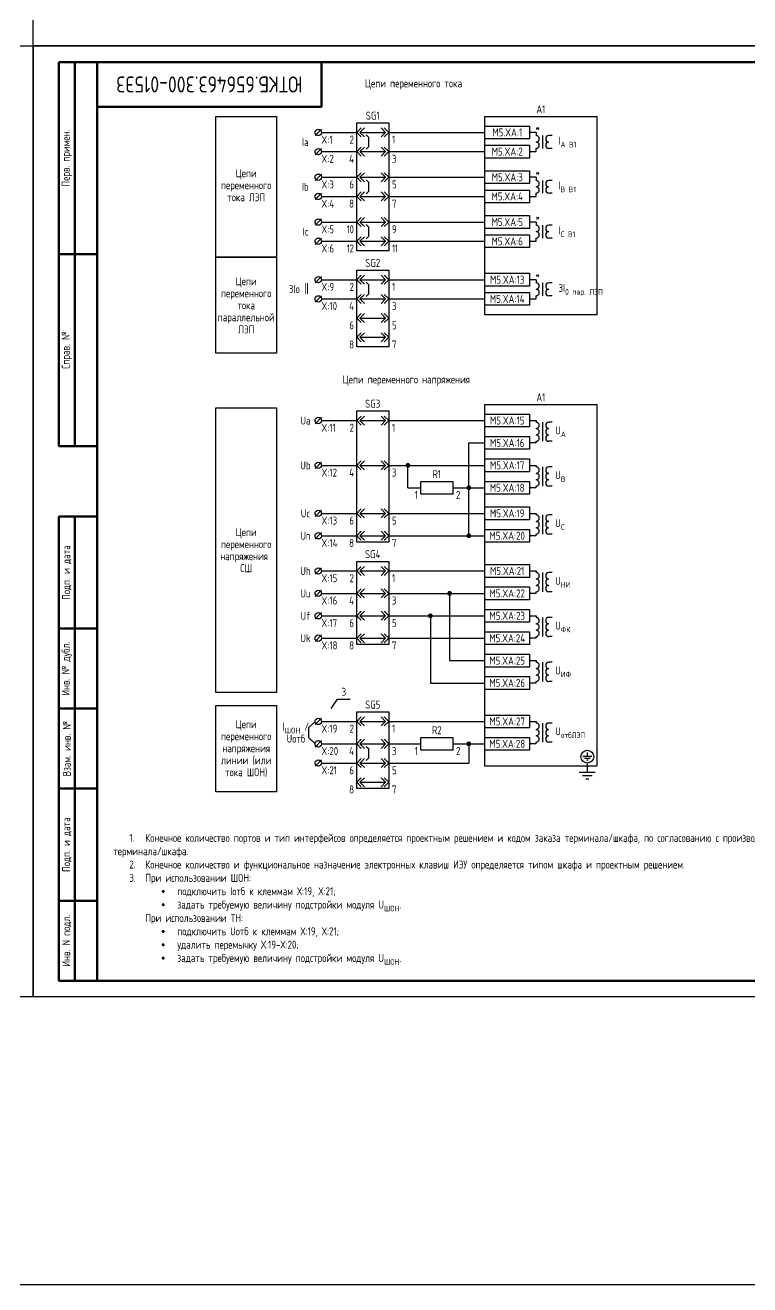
# Model space of a CAD drawing. Header units: millimetres. Extents: x -863 to 2106, y -90 to 586.
# Drawn here: x -2.5 to 223.7, y -90 to 303.5 of the extents above; entities that cross this region are included whole.
import ezdxf

# ---------------------------------------------------------------- set-up
doc = ezdxf.new("R2010")
doc.units = ezdxf.units.MM
doc.styles.add('Gost_type_A', font='GOST_0.TTF')

# ---------------------------------------------------------------- blocks, each defined once
blk = doc.blocks.new('Штамп угловой верхний')
at = {"lineweight": 50}
blk.add_lwpolyline([(0, 0), (70, 0), (70, -14), (0, -14)], close=True, dxfattribs=at)
blk = doc.blocks.new('Формат_А3')
blk.add_lwpolyline([(-420, 297), (0, 297), (0, 0), (-420, 0)], close=True)
at = {"lineweight": 50}
blk.add_lwpolyline([(-400, 292), (-5, 292), (-5, 5), (-400, 5)], close=True, dxfattribs=at)
blk = doc.blocks.new('Штамп левый верхний')
at = {"lineweight": 50}
for points in [[(-12, 0), (-7, 0), (-7, -60), (-12, -60)], [(-7, 0), (0, 0), (0, -60), (-7, -60)], [(-12, -60), (-7, -60), (-7, -120), (-12, -120)], [(-7, -60), (0, -60), (0, -120), (-7, -120)]]:
    blk.add_lwpolyline(points, close=True, dxfattribs=at)
at = {"char_height": 2.5, "width": 60, "attachment_point": 5, "rotation": 90, "style": 'Gost_type_A'}
for s, insert in [('Перв. примен.', (-9.5, -30)), ('Справ. №', (-9.5, -90))]:
    blk.add_mtext(s, dxfattribs=dict(at, insert=insert))
blk = doc.blocks.new('Штамп левый нижний')
at = {"lineweight": 50}
for points in [[(-12, 145), (-7, 145), (-7, 110), (-12, 110)], [(-7, 145), (0, 145), (0, 110), (-7, 110)], [(-12, 110), (-7, 110), (-7, 85), (-12, 85)], [(-7, 110), (0, 110), (0, 85), (-7, 85)], [(-12, 85), (-7, 85), (-7, 60), (-12, 60)], [(-7, 85), (0, 85), (0, 60), (-7, 60)], [(-12, 60), (-7, 60), (-7, 25), (-12, 25)], [(-7, 60), (0, 60), (0, 25), (-7, 25)], [(-12, 25), (-7, 25), (-7, 0), (-12, 0)], [(-7, 25), (0, 25), (0, 0), (-7, 0)]]:
    blk.add_lwpolyline(points, close=True, dxfattribs=at)
at = {"char_height": 2.5, "attachment_point": 5, "rotation": 90, "style": 'Gost_type_A'}
for s, insert, width in [('Подп. и дата', (-9.5, 127.5), 35), ('Инв. № дубл.', (-9.5, 97.5), 25), ('Взам. инв. №', (-9.5, 72.5), 25), ('Подп. и дата', (-9.5, 42.5), 35), ('Инв. N подл.', (-9.5, 12.5), 25)]:
    blk.add_mtext(s, dxfattribs=dict(at, insert=insert, width=width))
blk = doc.blocks.new('Формат_А4')
blk.add_lwpolyline([(0, 297), (0, 0), (-210, 0), (-210, 297)], close=True)
at = {"lineweight": 50}
blk.add_lwpolyline([(-190, 292), (-5, 292), (-5, 5), (-190, 5)], close=True, dxfattribs=at)
blk = doc.blocks.new('БИ_разъем')
for p, q in [((0, 0), (1.41, 1.41)), ((0, 0), (1.41, 1.41)), ((0, 0), (1.41, -1.41)), ((0, 0), (1.41, -1.41)), ((1, 0), (2.41, 1.41)), ((1, 0), (2.41, -1.41)), ((1, 0), (9, 0)), ((9, 0), (7.59, 1.41)), ((9, 0), (7.59, -1.41)), ((10, 0), (8.59, 1.41)), ((10, 0), (8.59, 1.41)), ((10, 0), (8.59, -1.41)), ((10, 0), (8.59, -1.41))]:
    blk.add_line(p, q)
blk = doc.blocks.new('БИ_перемычка')
for p, q in [((2.97, -0.79), (3.67, -1.5)), ((3.67, -1.5), (3.67, -4.5)), ((2.97, -5.21), (3.67, -4.5))]:
    blk.add_line(p, q)
blk = doc.blocks.new('POINT')
at = {"const_width": 0.75}
blk.add_lwpolyline([(-0.375, 0, 1), (0.375, 0, 1)], format="xyb", close=True, dxfattribs=at)

msp = doc.modelspace()

# ---------------------------------------------------------------- linework, layer by layer
for p, q in [((90, 271), (88, 269)), ((90, 270), (101, 270)), ((111, 270), (141, 270)), ((157, 270), (155, 270)), ((90, 265), (88, 263)), ((90.01, 264), (100.83, 264)), ((111, 264), (141, 264)), ((155, 264), (157, 264)), ((90, 257), (88, 255)), ((90.01, 256), (100.83, 256)), ((111, 256), (141, 256)), ((157, 256), (155, 256)), ((90, 251), (88, 249)), ((90.01, 250), (100.83, 250)), ((111, 250), (141, 250)), ((155, 250), (157, 250)), ((90, 243), (88, 241)), ((90.01, 242), (100.83, 242)), ((111, 242), (141, 242)), ((157, 242), (155, 242)), ((90, 237), (88, 235)), ((90.01, 236), (100.83, 236)), ((111, 236), (141, 236)), ((155, 236), (157, 236)), ((90, 225), (88, 223)), ((90, 224), (101, 224)), ((111, 224), (141, 224)), ((157, 224), (155, 224)), ((90, 219), (88, 217)), ((90.01, 218), (100.83, 218)), ((111, 218), (141, 218)), ((155, 218), (157, 218)), ((90, 181), (88, 179)), ((90.01, 180), (101, 180)), ((111, 180), (141, 180)), ((136, 144), (136, 173)), ((136, 173), (141, 173)), ((90, 167), (88, 165)), ((90.01, 166), (101, 166)), ((111, 166), (141, 166)), ((117, 159), (117, 166)), ((117, 159), (121, 159)), ((131, 159), (141, 159)), ((90, 152), (88, 150)), ((90.01, 151), (101, 151)), ((111, 151), (141, 151)), ((90, 145), (88, 143)), ((90.01, 144), (101, 144)), ((111, 144), (141, 144)), ((90, 134), (88, 132)), ((90.01, 133), (101, 133)), ((111, 133), (141, 133)), ((90, 127), (88, 125)), ((90.01, 126), (101, 126)), ((111, 126), (141, 126)), ((130, 126), (130, 105)), ((90, 120), (88, 118)), ((90.01, 119), (101, 119)), ((111, 119), (141, 119)), ((124, 119), (124, 98)), ((90, 113), (88, 111)), ((90.01, 112), (101, 112)), ((111, 112), (141, 112)), ((130, 105), (141, 105)), ((124, 98), (141, 98)), ((93, 90), (95, 93)), ((95, 93), (99, 93)), ((90, 87), (88, 85)), ((88, 86), (86, 84)), ((86, 84), (86, 81)), ((90.01, 86), (101, 86)), ((111, 86), (141, 86)), ((86, 81), (88, 79)), ((90, 80), (88, 78)), ((90.01, 79), (101, 79)), ((111, 79), (121, 79)), ((131, 79), (141, 79)), ((136, 79), (136, 73)), ((90, 74), (88, 72)), ((90.01, 73), (101, 73)), ((111, 73), (136, 73))]:
    msp.add_line(p, q)
at = {"ltscale": 4}
for p, q in [((157, 270), (157, 269)), ((157, 269.5), (157, 269)), ((159, 269), (159, 265)), ((159, 269), (159, 265)), ((162, 269), (161, 269)), ((162, 269), (161, 269)), ((157, 264), (157, 265)), ((162, 265), (161, 265)), ((162, 265), (161, 265)), ((157, 256), (157, 255)), ((157, 255.5), (157, 255)), ((159, 255), (159, 251)), ((159, 255), (159, 251)), ((162, 255), (161, 255)), ((162, 255), (161, 255)), ((157, 250), (157, 251)), ((162, 251), (161, 251)), ((162, 251), (161, 251)), ((157, 242), (157, 241)), ((157, 241.5), (157, 241)), ((159, 241), (159, 237)), ((159, 241), (159, 237)), ((162, 241), (161, 241)), ((162, 241), (161, 241)), ((157, 236), (157, 237)), ((162, 237), (161, 237)), ((162, 237), (161, 237)), ((157, 224), (157, 223)), ((157, 223.5), (157, 223)), ((159, 223), (159, 219)), ((159, 223), (159, 219)), ((162, 223), (161, 223)), ((162, 223), (161, 223)), ((157, 218), (157, 219)), ((162, 219), (161, 219)), ((162, 219), (161, 219)), ((155, 180), (157, 180)), ((157, 180), (157, 179.5)), ((157, 180), (157, 179.5)), ((159, 179.5), (159, 175.5)), ((159, 177.5), (159, 173.5)), ((162, 179.5), (161, 179.5)), ((157, 173), (157, 173.5)), ((162, 173.5), (161, 173.5)), ((157, 173), (155, 173)), ((155, 166), (157, 166)), ((157, 166), (157, 165.5)), ((157, 166), (157, 165.5)), ((159, 165.5), (159, 161.5)), ((162, 165.5), (161, 165.5)), ((159, 163.5), (159, 159.5)), ((157, 159), (155, 159)), ((157, 159), (157, 159.5)), ((162, 159.5), (161, 159.5)), ((155, 151), (157, 151)), ((157, 151), (157, 150.5)), ((157, 151), (157, 150.5)), ((159, 150.5), (159, 146.5)), ((162, 150.5), (161, 150.5)), ((159, 148.5), (159, 144.5)), ((157, 144), (155, 144)), ((157, 144), (157, 144.5)), ((162, 144.5), (161, 144.5)), ((155, 133), (157, 133)), ((157, 133), (157, 132.5)), ((157, 133), (157, 132.5)), ((159, 132.5), (159, 128.5)), ((159, 130.5), (159, 126.5)), ((162, 132.5), (161, 132.5)), ((157, 126), (155, 126)), ((157, 126), (157, 126.5)), ((162, 126.5), (161, 126.5)), ((155, 119), (157, 119)), ((157, 119), (157, 118.5)), ((157, 119), (157, 118.5)), ((159, 118.5), (159, 114.5)), ((162, 118.5), (161, 118.5)), ((159, 116.5), (159, 112.5)), ((157, 112), (155, 112)), ((157, 112), (157, 112.5)), ((162, 112.5), (161, 112.5)), ((155, 105), (157, 105)), ((157, 105), (157, 104.5)), ((157, 105), (157, 104.5)), ((159, 104.5), (159, 100.5)), ((159, 102.5), (159, 98.5)), ((162, 104.5), (161, 104.5)), ((157, 98), (157, 98.5)), ((162, 98.5), (161, 98.5)), ((157, 98), (155, 98)), ((155, 86), (157, 86)), ((157, 86), (157, 85.5)), ((157, 86), (157, 85.5)), ((159, 85.5), (159, 81.5)), ((159, 83.5), (159, 79.5)), ((162, 85.5), (161, 85.5)), ((157, 79), (155, 79)), ((157, 79), (157, 79.5)), ((162, 79.5), (161, 79.5))]:
    msp.add_line(p, q, dxfattribs=at)
at = {"ltscale": 4.32}
for p, q in [((174.42, 75), (171.58, 75)), ((173, 76.28), (173, 75)), ((173.85, 74.43), (172.15, 74.43)), ((173.28, 73.86), (172.72, 73.86)), ((173, 73), (173, 70)), ((175.5, 70), (170.5, 70)), ((174.5, 69), (171.5, 69)), ((173.5, 68), (172.5, 68))]:
    msp.add_line(p, q, dxfattribs=at)
for points in [[(-863, 586), (2106, 586), (2106, -90), (-863, -90)], [(0, 513), (554.57, 513), (554.57, 297), (0, 297)], [(76, 231), (57, 231), (57, 275), (76, 275)], [(101, 273), (111, 273), (111, 233), (101, 233)], [(141, 275), (176, 275), (176, 213), (141, 213)], [(141, 272), (155, 272), (155, 268), (141, 268)], [(141, 266), (155, 266), (155, 262), (141, 262)], [(141, 258), (155, 258), (155, 254), (141, 254)], [(141, 252), (155, 252), (155, 248), (141, 248)], [(141, 244), (155, 244), (155, 240), (141, 240)], [(141, 238), (155, 238), (155, 234), (141, 234)], [(76, 201), (57, 201), (57, 231), (76, 231)], [(101, 227), (111, 227), (111, 203), (101, 203)], [(141, 226), (155, 226), (155, 222), (141, 222)], [(141, 220), (155, 220), (155, 216), (141, 216)], [(141, 185), (176, 185), (176, 72), (141, 72)], [(76, 95), (57, 95), (57, 184), (76, 184)], [(101, 183), (111, 183), (111, 142), (101, 142)], [(141, 182), (155, 182), (155, 178), (141, 178)], [(141, 175), (155, 175), (155, 171), (141, 171)], [(141, 168), (155, 168), (155, 164), (141, 164)], [(121, 161), (131, 161), (131, 157), (121, 157)], [(141, 161), (155, 161), (155, 157), (141, 157)], [(141, 153), (155, 153), (155, 149), (141, 149)], [(141, 146), (155, 146), (155, 142), (141, 142)], [(101, 136), (111, 136), (111, 110), (101, 110)], [(141, 135), (155, 135), (155, 131), (141, 131)], [(141, 128), (155, 128), (155, 124), (141, 124)], [(141, 121), (155, 121), (155, 117), (141, 117)], [(141, 114), (155, 114), (155, 110), (141, 110)], [(141, 107), (155, 107), (155, 103), (141, 103)], [(141, 100), (155, 100), (155, 96), (141, 96)], [(76, 64), (57, 64), (57, 91), (76, 91)], [(101, 89), (111, 89), (111, 65), (101, 65)], [(141, 88), (155, 88), (155, 84), (141, 84)], [(121, 81), (131, 81), (131, 77), (121, 77)], [(141, 81), (155, 81), (155, 77), (141, 77)]]:
    msp.add_lwpolyline(points, close=True)
for centre, radius in [((89, 270), 1), ((89, 264), 1), ((89, 256), 1), ((89, 250), 1), ((89, 242), 1), ((89, 236), 1), ((89, 224), 1), ((89, 218), 1), ((89, 180), 1), ((89, 166), 1), ((89, 151), 1), ((89, 144), 1), ((89, 133), 1), ((89, 126), 1), ((89, 119), 1), ((89, 112), 1), ((89, 86), 1), ((89, 79), 1), ((173, 75), 2), ((89, 73), 1)]:
    msp.add_circle(centre, radius)
at = {"ltscale": 4}
for centre, start, end in [((157, 268), 270, 90), ((157, 268), 270, 90), ((161, 268), 90, 270), ((161, 268), 90, 270), ((157, 266), 270, 90), ((157, 266), 270, 90), ((161, 266), 90, 270), ((161, 266), 90, 270), ((157, 254), 270, 90), ((157, 254), 270, 90), ((157, 252), 270, 90), ((157, 252), 270, 90), ((161, 254), 90, 270), ((161, 254), 90, 270), ((161, 252), 90, 270), ((161, 252), 90, 270), ((157, 240), 270, 90), ((157, 240), 270, 90), ((161, 240), 90, 270), ((161, 240), 90, 270), ((157, 238), 270, 90), ((157, 238), 270, 90), ((161, 238), 90, 270), ((161, 238), 90, 270), ((157, 222), 270, 90), ((157, 222), 270, 90), ((157, 220), 270, 90), ((157, 220), 270, 90), ((161, 222), 90, 270), ((161, 222), 90, 270), ((161, 220), 90, 270), ((161, 220), 90, 270), ((157, 178.5), 270, 90), ((157, 176.5), 270, 90), ((161, 178.5), 90, 270), ((161, 178.5), 90, 270), ((161, 176.5), 90, 270), ((161, 176.5), 90, 270), ((157, 174.5), 270, 90), ((161, 174.5), 90, 270), ((157, 164.5), 270, 90), ((161, 164.5), 90, 270), ((161, 164.5), 90, 270), ((157, 162.5), 270, 90), ((157, 160.5), 270, 90), ((161, 162.5), 90, 270), ((161, 162.5), 90, 270), ((161, 160.5), 90, 270), ((157, 149.5), 270, 90), ((161, 149.5), 90, 270), ((161, 149.5), 90, 270), ((157, 147.5), 270, 90), ((157, 145.5), 270, 90), ((161, 147.5), 90, 270), ((161, 147.5), 90, 270), ((161, 145.5), 90, 270), ((157, 131.5), 270, 90), ((157, 129.5), 270, 90), ((161, 131.5), 90, 270), ((161, 131.5), 90, 270), ((161, 129.5), 90, 270), ((161, 129.5), 90, 270), ((157, 127.5), 270, 90), ((161, 127.5), 90, 270), ((157, 117.5), 270, 90), ((161, 117.5), 90, 270), ((161, 117.5), 90, 270), ((157, 115.5), 270, 90), ((157, 113.5), 270, 90), ((161, 115.5), 90, 270), ((161, 115.5), 90, 270), ((161, 113.5), 90, 270), ((157, 103.5), 270, 90), ((157, 101.5), 270, 90), ((161, 103.5), 90, 270), ((161, 103.5), 90, 270), ((161, 101.5), 90, 270), ((161, 101.5), 90, 270), ((157, 99.5), 270, 90), ((161, 99.5), 90, 270), ((157, 84.5), 270, 90), ((157, 82.5), 270, 90), ((161, 84.5), 90, 270), ((161, 84.5), 90, 270), ((161, 82.5), 90, 270), ((161, 82.5), 90, 270), ((157, 80.5), 270, 90), ((161, 80.5), 90, 270)]:
    msp.add_arc(centre, 1, start, end, dxfattribs=at)

# ---------------------------------------------------------------- block references
at = {"color": 1}
for name, p in [('Формат_А4', (0, 0)), ('Формат_А3', (420, 0)), ('Штамп левый верхний', (20, 292)), ('Штамп левый нижний', (20, 5))]:
    msp.add_blockref(name, p, dxfattribs=at)
for name, p in [('Штамп угловой верхний', (20, 292)), ('БИ_разъем', (101, 270)), ('БИ_перемычка', (101, 270)), ('БИ_разъем', (101, 264)), ('БИ_разъем', (101, 256)), ('БИ_перемычка', (101, 256)), ('БИ_разъем', (101, 250)), ('БИ_разъем', (101, 242)), ('БИ_перемычка', (101, 242)), ('БИ_разъем', (101, 236)), ('БИ_разъем', (101, 224)), ('БИ_перемычка', (101, 224)), ('БИ_разъем', (101, 218)), ('БИ_разъем', (101, 212)), ('БИ_разъем', (101, 206)), ('БИ_разъем', (101, 180)), ('БИ_разъем', (101, 166)), ('POINT', (117, 166)), ('POINT', (136, 159)), ('БИ_разъем', (101, 151)), ('БИ_разъем', (101, 144)), ('POINT', (136, 144)), ('БИ_разъем', (101, 133)), ('БИ_разъем', (101, 126)), ('POINT', (130, 126)), ('БИ_разъем', (101, 119)), ('POINT', (124, 119)), ('БИ_разъем', (101, 112)), ('БИ_разъем', (101, 86)), ('БИ_разъем', (101, 79)), ('POINT', (136, 79)), ('БИ_перемычка', (101, 79)), ('БИ_разъем', (101, 73)), ('БИ_разъем', (101, 67))]:
    msp.add_blockref(name, p)

# ---------------------------------------------------------------- texts
at = {"insert": (55, 285), "char_height": 5, "width": 70, "attachment_point": 5, "rotation": 180, "style": 'Gost_type_A'}
msp.add_mtext('ЮТКБ.656463.300-015Э3', dxfattribs=at)
at = {"char_height": 2.5, "line_spacing_factor": 0.9, "style": 'Gost_type_A'}
for s, insert, width, attachment_point in [('Цепи переменного тока', (118.75, 285), 197.5, 5), ('SG1', (106, 274), 10, 8), ('A1', (158.5, 276), 35, 8), ('Ia', (86, 267), 6, 6), ('X:1', (90, 269), 10, 1), ('{\\T0.9;2}', (100, 269), 5, 3), ('{\\T0.9;1}', (112, 269), 5, 1), ('X:2', (90, 263), 10, 1), ('{\\T0.9;4}', (100, 263), 5, 3), ('{\\T0.9;3}', (112, 263), 5, 1), ('Цепи переменного тока ЛЭП', (66.5, 253.5), 19, 5), ('Ib', (86, 253), 6, 6), ('X:3', (90, 255), 10, 1), ('{\\T0.9;6}', (100, 255), 5, 3), ('{\\T0.9;5}', (112, 255), 5, 1), ('X:4', (90, 249), 10, 1), ('{\\T0.9;8}', (100, 249), 5, 3), ('{\\T0.9;7}', (112, 249), 5, 1), ('Ic', (86, 239), 6, 6), ('X:5', (90, 241), 10, 1), ('{\\T0.9;10}', (100, 241), 5, 3), ('{\\T0.9;9}', (112, 241), 5, 1), ('X:6', (90, 235), 10, 1), ('{\\T0.9;12}', (100, 235), 5, 3), ('{\\T0.9;11}', (112, 235), 5, 1), ('SG2', (106, 228), 10, 8), ('Цепи переменного тока параллельной ЛЭП', (66.5, 216), 19, 5), ('3Io {\\H1.08333x;||}', (86, 221), 8, 6), ('X:9', (90, 223), 10, 1), ('{\\T0.9;2}', (100, 223), 5, 3), ('{\\T0.9;1}', (112, 223), 5, 1), ('X:10', (90, 217), 10, 1), ('{\\T0.9;4}', (100, 217), 5, 3), ('{\\T0.9;3}', (112, 217), 5, 1), ('{\\T0.9;6}', (100, 211), 5, 3), ('{\\T0.9;5}', (112, 211), 5, 1), ('{\\T0.9;8}', (100, 205), 5, 3), ('{\\T0.9;7}', (112, 205), 5, 1), ('Цепи переменного напряжения', (116.5, 192.5), 119, 5), ('SG3', (106, 184), 10, 8), ('A1', (158.5, 186), 35, 8), ('Ua', (85, 180), 6, 5), ('X:11', (90, 179), 8, 1), ('{\\T0.9;2}', (100, 179), 5, 3), ('{\\T0.9;1}', (112, 179), 5, 1), ('Ub', (85, 166), 6, 5), ('X:12', (90, 165), 8, 1), ('{\\T0.9;4}', (100, 165), 5, 3), ('{\\T0.9;3}', (112, 165), 5, 1), ('R1', (126, 162), 10, 8), ('{\\T0.9;1}', (120, 158), 5, 3), ('{\\T0.9;2}', (132, 158), 5, 1), ('Uc', (85, 151), 6, 5), ('X:13', (90, 150), 8, 1), ('{\\T0.9;6}', (100, 150), 5, 3), ('{\\T0.9;5}', (112, 150), 5, 1), ('Цепи переменного напряжения  СШ', (66.5, 139.5), 19, 5), ('Un', (85, 144), 6, 5), ('X:14', (90, 143), 8, 1), ('{\\T0.9;8}', (100, 143), 5, 3), ('{\\T0.9;7}', (112, 143), 5, 1), ('SG4', (106, 137), 10, 8), ('Uh', (85, 133), 6, 5), ('X:15', (90, 132), 8, 1), ('{\\T0.9;2}', (100, 132), 5, 3), ('{\\T0.9;1}', (112, 132), 5, 1), ('Uu', (85, 126), 6, 5), ('X:16', (90, 125), 8, 1), ('{\\T0.9;4}', (100, 125), 5, 3), ('{\\T0.9;3}', (112, 125), 5, 1), ('Uf', (85, 119), 6, 5), ('X:17', (90, 118), 8, 1), ('{\\T0.9;6}', (100, 118), 5, 3), ('{\\T0.9;5}', (112, 118), 5, 1), ('Uk', (85, 112), 6, 5), ('X:18', (90, 111), 8, 1), ('{\\T0.9;8}', (100, 111), 5, 3), ('{\\T0.9;7}', (112, 111), 5, 1), ('3', (97, 94), 4, 8), ('SG5', (106, 90), 10, 8), ('Цепи переменного напряжения линии (или тока ШОН)', (66.5, 77.5), 19, 5), ('\\A1;I{\\H0.7x;\\S^ ШОН;} / \\PUотб', (82, 82.5), 12, 5), ('X:19', (90, 85), 8, 1), ('{\\T0.9;2}', (100, 85), 5, 3), ('{\\T0.9;1}', (112, 85), 5, 1), ('R2', (126, 82), 10, 8), ('X:20', (90, 78), 8, 1), ('{\\T0.9;4}', (100, 78), 5, 3), ('{\\T0.9;3}', (112, 78), 5, 1), ('{\\T0.9;1}', (120, 78), 5, 3), ('{\\T0.9;2}', (132, 78), 5, 1), ('X:21', (90, 72), 8, 1), ('{\\T0.9;6}', (100, 72), 5, 3), ('{\\T0.9;5}', (112, 72), 5, 1), ('{\\T0.9;8}', (100, 66), 5, 3), ('{\\T0.9;7}', (112, 66), 5, 1)]:
    msp.add_mtext(s, dxfattribs=dict(at, insert=insert, width=width, attachment_point=attachment_point))
at = {"char_height": 2.5, "style": 'Gost_type_A'}
for s, insert, width, attachment_point in [('*', (157.5, 271.5), 3, 5), ('M5.XA:1', (148, 270), 14, 5), ('\\A1;I{\\H0.7x;\\S^ A B1;}', (164, 267), 8, 4), ('M5.XA:2', (147.99, 264), 14.018, 5), ('M5.XA:3', (148, 256), 14, 5), ('*', (157.5, 257.5), 3, 5), ('\\A1;I{\\H0.7x;\\S^ B B1;}', (164, 253), 8, 4), ('M5.XA:4', (147.99, 249.99), 14.018, 5), ('M5.XA:5', (148, 242), 14, 5), ('*', (157.5, 243.5), 3, 5), ('\\A1;I{\\H0.7x;\\S^ C B1;}', (164, 239), 8, 4), ('M5.XA:6', (147.99, 235.99), 14.018, 5), ('M5.XA:13', (148, 224.01), 14, 5), ('*', (157.5, 225.5), 3, 5), ('\\A1;3I{\\H0.7x;\\S^ 0 пар. ЛЭП;}', (164, 221), 14.005, 4), ('M5.XA:14', (147.99, 218), 14.018, 5), ('M5.XA:15', (148, 180), 14, 5), ('\\A1;U{\\H0.7x;\\S^ A;}', (163, 176.5), 12, 4), ('M5.XA:16', (147.99, 173), 14.018, 5), ('M5.XA:17', (147.99, 166), 14.018, 5), ('\\A1;U{\\H0.7x;\\S^ B;}', (163, 162.5), 12, 4), ('M5.XA:18', (147.99, 159), 14.018, 5), ('M5.XA:19', (147.99, 151), 14.018, 5), ('\\A1;U{\\H0.7x;\\S^ C;}', (163, 147.5), 12, 4), ('M5.XA:20', (147.99, 144), 14.018, 5), ('M5.XA:21', (147.99, 133), 14.018, 5), ('\\A1;U{\\H0.7x;\\S^ НИ;}', (163, 129.5), 12, 4), ('M5.XA:22', (147.99, 126), 14.018, 5), ('M5.XA:23', (147.99, 119), 14.018, 5), ('\\A1;U{\\H0.7x;\\S^ ФК;}', (163, 115.5), 12, 4), ('M5.XA:24', (147.99, 112), 14.018, 5), ('M5.XA:25', (147.99, 105), 14.018, 5), ('\\A1;U{\\H0.7x;\\S^ ИФ;}', (163, 101.5), 12, 4), ('M5.XA:26', (147.99, 98), 14.018, 5), ('M5.XA:27', (147.99, 86), 14.018, 5), ('\\A1;U{\\H0.7x;\\S^ отбЛЭП;}', (163, 82.5), 12, 4), ('M5.XA:28', (147.99, 79), 14.018, 5), ('\\A1;\\P\\P\\pxi2,t4;1.^IКонечное количество портов и тип интерфейсов определяется проектным решением и кодом заказа терминала/шкафа, по согласованию с производителем терминала/шкафа.\\P2.^IКонечное количество и функциональное назначение электронных клавиш ИЭУ определяется типом шкафа и проектным решением.\\P{3.^IПри использовании ШОН:\\P\\pi6,t4,5,8;{\\fSymbol|b0|i0|c2|p18;·^I}подключить Iотб к клеммам Х:19, Х:21;\\P{\\fSymbol|b0|i0|c2|p18;·^I}задать требуемую величину подстройки модуля U\\H0.7x;\\S^ ШОН;\\H1.42857x;.\\P\\pi4,t4;При использовании ТН:\\P\\pi6,t4,5,8;{\\fSymbol|b0|i0|c2|p18;·^I}подключить Uотб к клеммам Х:19, Х:21;\\P{\\fSymbol|b0|i0|c2|p18;·^I}удалить перемычку Х:19-Х:20;\\P{\\fSymbol|b0|i0|c2|p18;·^I}задать требуемую величину подстройки модуля U\\H0.7x;\\S^ ШОН;\\H1.42857x;.}', (25, 10), 183, 7)]:
    msp.add_mtext(s, dxfattribs=dict(at, insert=insert, width=width, attachment_point=attachment_point))

doc.saveas('drawing.dxf')
